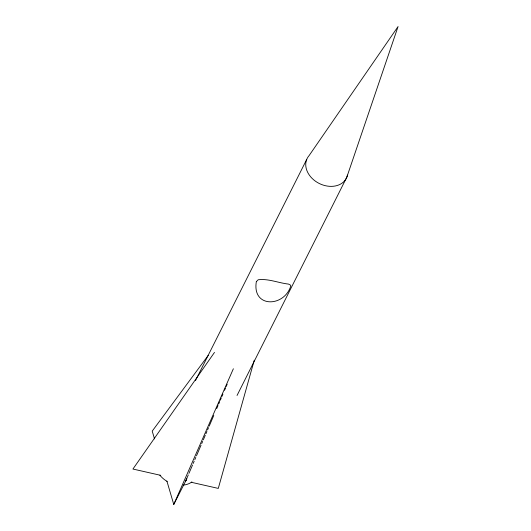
<?xml version="1.0" encoding="UTF-8"?>
<svg xmlns="http://www.w3.org/2000/svg" width="531" height="531" viewBox="0 0 531 531"><rect width="100%" height="100%" fill="white"/><g stroke="black" fill="none" stroke-linecap="round" stroke-linejoin="round"><path stroke-width="0.8" d="M254.276 360.191L218.287 488.407L191.253 482.274M188.299 474.913L185.684 481.006L186.799 478.796L173.763 504.45L166.907 481.106M188.95 473.387L192.541 465.003M193.198 463.483L194.173 461.193M194.831 459.667L195.806 457.383M196.463 455.857L201.037 445.19M201.687 443.664L202.669 441.38M203.32 439.854L205.278 435.281M205.935 433.761L206.911 431.471M207.568 429.944L208.544 427.661M209.201 426.134L213.774 415.468M216.714 408.604L218.015 405.558M218.672 404.038L219.655 401.748M220.305 400.221L221.288 397.938M221.938 396.411L222.92 394.128M224.553 390.318L225.529 388.028M226.186 386.508L227.162 384.218M173.763 504.45L233.368 368.766M195.461 380.627L306.726 159.413M237.038 395.476L346.809 177.215L398.071 26.55L309.055 155.649A21.95 16.939 26.7 0 0 319.098 183.414A21.95 16.939 26.7 0 0 347.473 175.091M214.497 352.398L132.929 469.039L160.76 475.351M208.285 355.319L152.224 431.112L154.508 438.891M191.903 481.929A21.95 16.939 26.7 0 1 183.208 485.148M167.139 481.431A21.95 16.939 26.7 0 1 159.877 475.192M256.334 281.636C251.873 308.166 284.317 307.442 290.829 285.851L290.225 284.928L288.459 284.078C278.403 282.963 268.334 278.443 258.166 279.777L256.334 281.636"/></g></svg>
